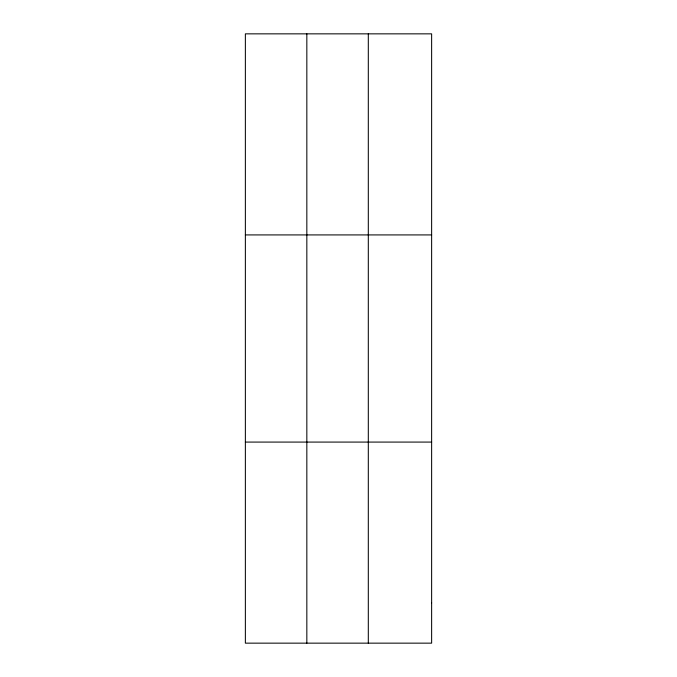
<?xml version="1.0" encoding="UTF-8"?>
<svg xmlns="http://www.w3.org/2000/svg" width="677" height="677" viewBox="0 0 677 677"><rect width="100%" height="100%" fill="white"/><g stroke="black" fill="none" stroke-linecap="round" stroke-linejoin="round"><path stroke-width="1.02" d="M306.833 643.15L306.833 33.85M368.305 643.15L368.305 33.85M245.37 234.919L431.63 234.919M245.37 442.081L431.63 442.081M431.63 602.936L431.63 643.15L245.37 643.15L245.37 33.85L431.63 33.85L431.63 602.936"/></g></svg>
